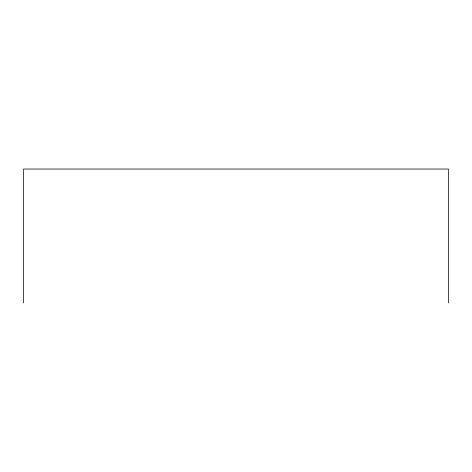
<?xml version="1.0" encoding="UTF-8"?>
<svg xmlns="http://www.w3.org/2000/svg" width="472" height="472" viewBox="0 0 472 472"><rect width="100%" height="100%" fill="white"/><g stroke="black" fill="none" stroke-linecap="round" stroke-linejoin="round"><path stroke-width="0.71" d="M448.4 302.959L448.4 169.041L23.6 169.041L23.6 302.959"/></g></svg>
